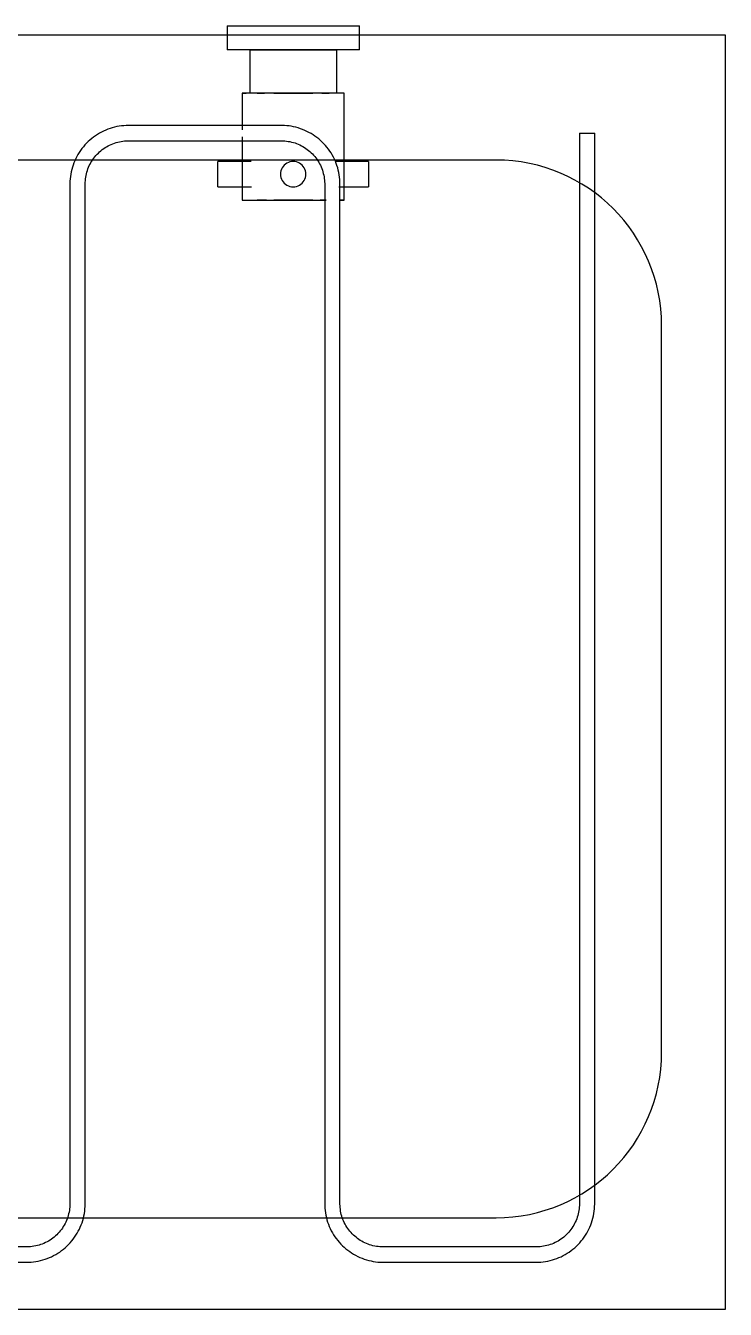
# Model space of a CAD drawing. Extents: x 6433 to 75181, y -2986 to 56414.
# Drawn here: x 33581 to 33855, y 10779 to 11283 of the extents above; entities that cross this region are included whole.
import ezdxf

# ---------------------------------------------------------------- set-up
doc = ezdxf.new("R2010")
doc.units = 0
doc.header["$MEASUREMENT"] = 0
doc.layers.add('H-Fixtures__Sink', color=4, linetype='CONTINUOUS')

msp = doc.modelspace()

# ---------------------------------------------------------------- linework, layer by layer
at = {"layer": 'H-Fixtures__Sink'}
for p, q in [((33659.76, 11282.51), (33659.76, 11273.03)), ((33659.76, 11282.51), (33685.75, 11282.51)), ((33685.75, 11282.51), (33711.74, 11282.51)), ((33711.74, 11273.03), (33711.74, 11282.51)), ((33255.34, 11278.88), (33855.34, 11278.88)), ((33855.34, 11278.88), (33855.34, 10778.88)), ((33685.75, 11273.03), (33659.76, 11273.03)), ((33668.71, 11273.03), (33668.71, 11255.99)), ((33668.71, 11273.03), (33685.75, 11273.03)), ((33685.75, 11273.03), (33702.79, 11273.03)), ((33711.74, 11273.03), (33685.75, 11273.03)), ((33702.79, 11255.99), (33702.79, 11273.03)), ((33665.75, 11255.99), (33665.75, 11241.67)), ((33685.75, 11255.99), (33665.75, 11255.99)), ((33665.75, 11255.99), (33667.27, 11255.99)), ((33671.61, 11255.99), (33674.5, 11255.99)), ((33678.1, 11255.99), (33685.75, 11255.99)), ((33705.75, 11255.99), (33685.75, 11255.99)), ((33685.75, 11255.99), (33693.4, 11255.99)), ((33697, 11255.99), (33699.89, 11255.99)), ((33705.75, 11213.99), (33705.75, 11255.99)), ((33681.08, 11243.35), (33621.08, 11243.35)), ((33621.08, 11237.35), (33681.08, 11237.35)), ((33665.75, 11238.85), (33665.75, 11213.99)), ((33798.08, 11240.35), (33798.08, 10820.35)), ((33798.08, 11240.35), (33804.08, 11240.35)), ((33804.08, 10820.35), (33804.08, 11240.35)), ((33765.34, 11229.8), (33345.34, 11229.8)), ((33669.29, 11229.25), (33656.18, 11229.25)), ((33656.18, 11224.25), (33656.18, 11229.25)), ((33685.78, 11229.25), (33685.72, 11229.25)), ((33715.32, 11229.25), (33702.2, 11229.25)), ((33715.32, 11229.25), (33715.32, 11224.25)), ((33656.18, 11219.25), (33656.18, 11224.25)), ((33715.32, 11224.25), (33715.32, 11219.25)), ((33598.08, 11220.35), (33598.08, 10820.35)), ((33604.08, 10820.35), (33604.08, 11220.35)), ((33656.18, 11219.25), (33669.39, 11219.25)), ((33685.72, 11219.25), (33685.78, 11219.25)), ((33698.08, 11220.35), (33698.08, 10820.35)), ((33703.68, 11219.25), (33715.32, 11219.25)), ((33704.08, 10820.35), (33704.08, 11220.35)), ((33665.75, 11213.99), (33685.75, 11213.99)), ((33675.21, 11213.99), (33671.61, 11213.99)), ((33685.75, 11213.99), (33678.1, 11213.99)), ((33693.4, 11213.99), (33685.75, 11213.99)), ((33685.75, 11213.99), (33698.64, 11213.99)), ((33698.69, 11213.99), (33696.29, 11213.99)), ((33705.75, 11213.99), (33704.23, 11213.99)), ((33704.23, 11213.99), (33705.75, 11213.99)), ((33830.34, 10879.8), (33830.34, 11164.8)), ((33345.34, 10814.8), (33765.34, 10814.8)), ((33581.08, 10803.35), (33521.08, 10803.35)), ((33781.08, 10803.35), (33721.08, 10803.35)), ((33521.08, 10797.35), (33581.08, 10797.35)), ((33721.08, 10797.35), (33781.08, 10797.35)), ((33855.34, 10778.88), (33255.34, 10778.88))]:
    msp.add_line(p, q, dxfattribs=at)
at = {"layer": 'H-Fixtures__Sink', "flags": 128}
for points in [[(33621.08, 11243.35), (33620.16, 11243.33), (33619.24, 11243.28), (33618.33, 11243.19), (33617.42, 11243.06), (33616.51, 11242.89), (33615.61, 11242.69), (33614.72, 11242.46), (33613.85, 11242.18), (33612.98, 11241.88), (33612.12, 11241.54), (33611.28, 11241.16), (33610.46, 11240.75), (33609.65, 11240.31), (33608.86, 11239.84), (33608.09, 11239.33), (33607.35, 11238.8), (33606.62, 11238.24), (33605.91, 11237.64), (33605.24, 11237.02), (33604.58, 11236.38), (33603.95, 11235.7), (33603.35, 11235.01), (33602.78, 11234.29), (33602.24, 11233.54), (33601.73, 11232.78), (33601.25, 11231.99), (33600.8, 11231.19), (33600.38, 11230.37), (33599.99, 11229.54), (33599.64, 11228.69), (33599.33, 11227.82), (33599.05, 11226.95), (33598.8, 11226.06), (33598.59, 11225.16), (33598.42, 11224.26), (33598.28, 11223.35), (33598.18, 11222.44), (33598.11, 11221.52), (33598.08, 11220.6), (33598.08, 11220.35)], [(33704.08, 11220.35), (33704.06, 11221.27), (33704.01, 11222.19), (33703.92, 11223.1), (33703.79, 11224.02), (33703.62, 11224.92), (33703.42, 11225.82), (33703.19, 11226.71), (33702.91, 11227.59), (33702.61, 11228.45), (33702.27, 11229.31), (33701.89, 11230.15), (33701.48, 11230.97), (33701.04, 11231.78), (33700.57, 11232.57), (33700.06, 11233.34), (33699.53, 11234.09), (33698.96, 11234.81), (33698.37, 11235.52), (33697.75, 11236.2), (33697.11, 11236.85), (33696.43, 11237.48), (33695.74, 11238.08), (33695.01, 11238.65), (33694.27, 11239.19), (33693.51, 11239.71), (33692.72, 11240.19), (33691.92, 11240.64), (33691.1, 11241.05), (33690.27, 11241.44), (33689.41, 11241.79), (33688.55, 11242.1), (33687.68, 11242.39), (33686.79, 11242.63), (33685.89, 11242.84), (33684.99, 11243.02), (33684.08, 11243.15), (33683.17, 11243.26), (33682.25, 11243.32), (33681.33, 11243.35), (33681.08, 11243.35)], [(33604.08, 11220.35), (33604.09, 11221.03), (33604.14, 11221.71), (33604.2, 11222.39), (33604.3, 11223.06), (33604.42, 11223.73), (33604.57, 11224.39), (33604.74, 11225.05), (33604.94, 11225.7), (33605.17, 11226.34), (33605.42, 11226.97), (33605.7, 11227.59), (33606, 11228.2), (33606.33, 11228.8), (33606.68, 11229.38), (33607.05, 11229.95), (33607.45, 11230.5), (33607.86, 11231.04), (33608.3, 11231.56), (33608.76, 11232.06), (33609.24, 11232.55), (33609.73, 11233.01), (33610.25, 11233.45), (33610.78, 11233.88), (33611.33, 11234.28), (33611.9, 11234.66), (33612.48, 11235.01), (33613.07, 11235.34), (33613.67, 11235.65), (33614.29, 11235.94), (33614.92, 11236.2), (33615.56, 11236.43), (33616.21, 11236.64), (33616.86, 11236.82), (33617.52, 11236.98), (33618.19, 11237.1), (33618.86, 11237.21), (33619.54, 11237.28), (33620.22, 11237.33), (33620.9, 11237.35), (33621.08, 11237.35)], [(33681.08, 11237.35), (33681.76, 11237.34), (33682.44, 11237.3), (33683.12, 11237.23), (33683.79, 11237.13), (33684.46, 11237.01), (33685.12, 11236.86), (33685.78, 11236.69), (33686.43, 11236.49), (33687.07, 11236.26), (33687.7, 11236.01), (33688.32, 11235.73), (33688.93, 11235.43), (33689.53, 11235.1), (33690.11, 11234.75), (33690.68, 11234.38), (33691.23, 11233.99), (33691.77, 11233.57), (33692.29, 11233.13), (33692.79, 11232.67), (33693.28, 11232.2), (33693.74, 11231.7), (33694.18, 11231.18), (33694.61, 11230.65), (33695.01, 11230.1), (33695.39, 11229.54), (33695.74, 11228.96), (33696.07, 11228.36), (33696.38, 11227.76), (33696.67, 11227.14), (33696.93, 11226.51), (33697.16, 11225.87), (33697.37, 11225.23), (33697.55, 11224.57), (33697.7, 11223.91), (33697.83, 11223.24), (33697.94, 11222.57), (33698.01, 11221.89), (33698.06, 11221.21), (33698.08, 11220.53), (33698.08, 11220.35)], [(33581.08, 10797.35), (33582, 10797.37), (33582.92, 10797.42), (33583.83, 10797.52), (33584.75, 10797.65), (33585.65, 10797.81), (33586.55, 10798.01), (33587.44, 10798.25), (33588.32, 10798.52), (33589.18, 10798.83), (33590.04, 10799.17), (33590.88, 10799.54), (33591.7, 10799.95), (33592.51, 10800.39), (33593.3, 10800.86), (33594.07, 10801.37), (33594.82, 10801.9), (33595.54, 10802.47), (33596.25, 10803.06), (33596.93, 10803.68), (33597.58, 10804.33), (33598.21, 10805), (33598.81, 10805.7), (33599.38, 10806.42), (33599.92, 10807.16), (33600.43, 10807.92), (33600.92, 10808.71), (33601.37, 10809.51), (33601.78, 10810.33), (33602.17, 10811.17), (33602.52, 10812.02), (33602.83, 10812.88), (33603.12, 10813.76), (33603.36, 10814.64), (33603.57, 10815.54), (33603.75, 10816.44), (33603.88, 10817.35), (33603.99, 10818.27), (33604.05, 10819.18), (33604.08, 10820.1), (33604.08, 10820.35)], [(33598.08, 10820.35), (33598.07, 10819.67), (33598.03, 10818.99), (33597.96, 10818.32), (33597.86, 10817.64), (33597.74, 10816.97), (33597.59, 10816.31), (33597.42, 10815.65), (33597.22, 10815), (33596.99, 10814.36), (33596.74, 10813.73), (33596.46, 10813.11), (33596.16, 10812.5), (33595.83, 10811.9), (33595.48, 10811.32), (33595.11, 10810.75), (33594.72, 10810.2), (33594.3, 10809.66), (33593.86, 10809.14), (33593.4, 10808.64), (33592.92, 10808.16), (33592.43, 10807.69), (33591.91, 10807.25), (33591.38, 10806.83), (33590.83, 10806.43), (33590.27, 10806.05), (33589.69, 10805.69), (33589.09, 10805.36), (33588.49, 10805.05), (33587.87, 10804.77), (33587.24, 10804.51), (33586.6, 10804.27), (33585.95, 10804.07), (33585.3, 10803.88), (33584.64, 10803.73), (33583.97, 10803.6), (33583.3, 10803.5), (33582.62, 10803.42), (33581.94, 10803.37), (33581.26, 10803.35), (33581.08, 10803.35)], [(33698.08, 10820.35), (33698.1, 10819.43), (33698.15, 10818.51), (33698.25, 10817.6), (33698.37, 10816.69), (33698.54, 10815.78), (33698.74, 10814.88), (33698.98, 10814), (33699.25, 10813.12), (33699.56, 10812.25), (33699.9, 10811.39), (33700.27, 10810.55), (33700.68, 10809.73), (33701.12, 10808.92), (33701.59, 10808.13), (33702.1, 10807.36), (33702.63, 10806.62), (33703.2, 10805.89), (33703.79, 10805.19), (33704.41, 10804.51), (33705.06, 10803.85), (33705.73, 10803.22), (33706.43, 10802.62), (33707.15, 10802.05), (33707.89, 10801.51), (33708.65, 10801), (33709.44, 10800.52), (33710.24, 10800.07), (33711.06, 10799.65), (33711.9, 10799.26), (33712.75, 10798.91), (33713.61, 10798.6), (33714.49, 10798.32), (33715.37, 10798.07), (33716.27, 10797.86), (33717.17, 10797.69), (33718.08, 10797.55), (33719, 10797.45), (33719.91, 10797.38), (33720.83, 10797.35), (33721.08, 10797.35)], [(33721.08, 10803.35), (33720.4, 10803.36), (33719.72, 10803.41), (33719.05, 10803.47), (33718.37, 10803.57), (33717.7, 10803.69), (33717.04, 10803.84), (33716.38, 10804.01), (33715.73, 10804.21), (33715.09, 10804.44), (33714.46, 10804.69), (33713.84, 10804.97), (33713.23, 10805.27), (33712.63, 10805.6), (33712.05, 10805.95), (33711.48, 10806.32), (33710.93, 10806.72), (33710.39, 10807.13), (33709.87, 10807.57), (33709.37, 10808.03), (33708.89, 10808.51), (33708.42, 10809), (33707.98, 10809.52), (33707.56, 10810.05), (33707.15, 10810.6), (33706.78, 10811.17), (33706.42, 10811.75), (33706.09, 10812.34), (33705.78, 10812.94), (33705.5, 10813.56), (33705.24, 10814.19), (33705, 10814.83), (33704.79, 10815.48), (33704.61, 10816.13), (33704.46, 10816.79), (33704.33, 10817.46), (33704.23, 10818.13), (33704.15, 10818.81), (33704.1, 10819.49), (33704.08, 10820.17), (33704.08, 10820.35)], [(33781.08, 10797.35), (33782, 10797.37), (33782.92, 10797.42), (33783.83, 10797.52), (33784.75, 10797.65), (33785.65, 10797.81), (33786.55, 10798.01), (33787.44, 10798.25), (33788.32, 10798.52), (33789.18, 10798.83), (33790.04, 10799.17), (33790.88, 10799.54), (33791.7, 10799.95), (33792.51, 10800.39), (33793.3, 10800.86), (33794.07, 10801.37), (33794.82, 10801.9), (33795.54, 10802.47), (33796.25, 10803.06), (33796.93, 10803.68), (33797.58, 10804.33), (33798.21, 10805), (33798.81, 10805.7), (33799.38, 10806.42), (33799.92, 10807.16), (33800.43, 10807.92), (33800.92, 10808.71), (33801.37, 10809.51), (33801.78, 10810.33), (33802.17, 10811.17), (33802.52, 10812.02), (33802.83, 10812.88), (33803.12, 10813.76), (33803.36, 10814.64), (33803.57, 10815.54), (33803.75, 10816.44), (33803.88, 10817.35), (33803.99, 10818.27), (33804.05, 10819.18), (33804.08, 10820.1), (33804.08, 10820.35)], [(33798.08, 10820.35), (33798.07, 10819.67), (33798.03, 10818.99), (33797.96, 10818.32), (33797.86, 10817.64), (33797.74, 10816.97), (33797.59, 10816.31), (33797.42, 10815.65), (33797.22, 10815), (33796.99, 10814.36), (33796.74, 10813.73), (33796.46, 10813.11), (33796.16, 10812.5), (33795.83, 10811.9), (33795.48, 10811.32), (33795.11, 10810.75), (33794.72, 10810.2), (33794.3, 10809.66), (33793.86, 10809.14), (33793.4, 10808.64), (33792.92, 10808.16), (33792.43, 10807.69), (33791.91, 10807.25), (33791.38, 10806.83), (33790.83, 10806.43), (33790.27, 10806.05), (33789.69, 10805.69), (33789.09, 10805.36), (33788.49, 10805.05), (33787.87, 10804.77), (33787.24, 10804.51), (33786.6, 10804.27), (33785.95, 10804.07), (33785.3, 10803.88), (33784.64, 10803.73), (33783.97, 10803.6), (33783.3, 10803.5), (33782.62, 10803.42), (33781.94, 10803.37), (33781.26, 10803.35), (33781.08, 10803.35)]]:
    msp.add_lwpolyline(points, dxfattribs=at)
at = {"layer": 'H-Fixtures__Sink'}
for centre, start, end in [((33765.34, 11164.8), 0, 90), ((33765.34, 10879.8), 270, 0)]:
    msp.add_arc(centre, 65, start, end, dxfattribs=at)
for start_param, end_param in [(4.712389, 7.853982), (1.570796, 4.712389)]:
    msp.add_ellipse((33685.72, 11224.25), major_axis=(0, 5), ratio=0.999999, start_param=start_param, end_param=end_param, dxfattribs=at)

doc.saveas('drawing.dxf')
